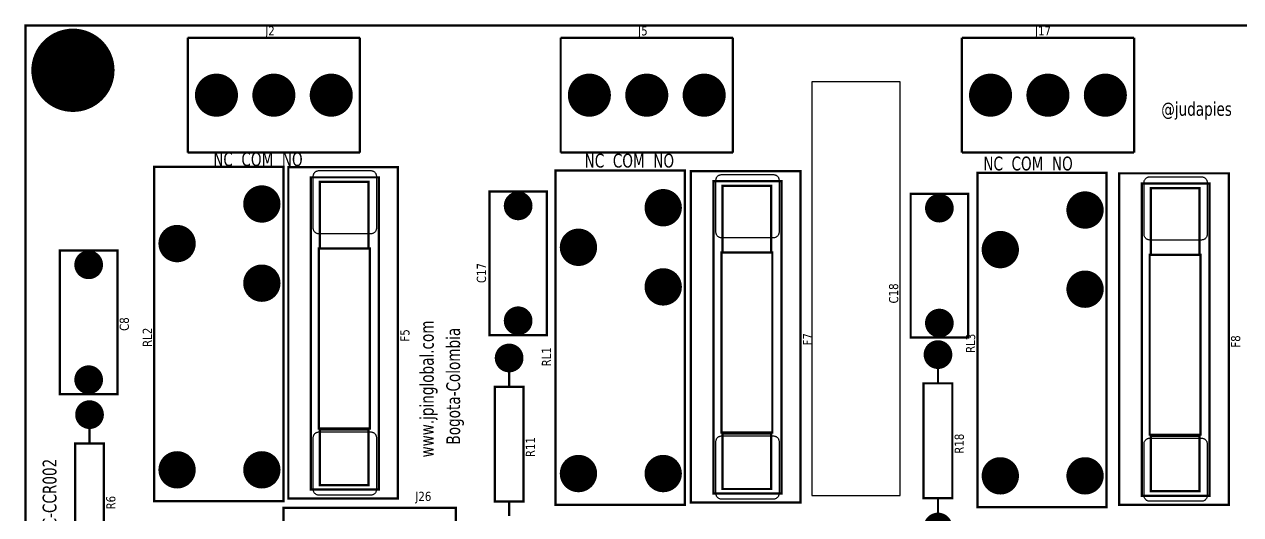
# Model space of a CAD drawing. Header units: millimetres. Extents: x 124 to 302, y 105 to 223.
# Drawn here: x 295.254 to 299.492, y 221.765 to 223.471 of the extents above; entities that cross this region are included whole.
import ezdxf

# ---------------------------------------------------------------- set-up
doc = ezdxf.new("R2010")
doc.units = ezdxf.units.MM
doc.layers.add('DESC', color=250, linetype='Continuous')
doc.styles.get("Standard").update_dxf_attribs({"font": 'tahoma.ttf'})

# ---------------------------------------------------------------- blocks, each defined once
blk = doc.blocks.new('EPAD')
at = {"const_width": 0.5}
blk.add_lwpolyline([(-0.25, 0, 1), (0.25, 0, 1)], format="xyb", close=True, dxfattribs=at)
blk = doc.blocks.new('PCB_CamaraClimatica')
at = {"const_width": 0.008}
for points in [[(147.0389, 110.574), (153.4499, 110.574), (153.4499, 115.4463), (147.0389, 115.4463), (147.0389, 110.574)], [(147.0389, 110.574), (153.4499, 110.574), (153.4499, 115.4463), (147.0389, 115.4463), (147.0389, 110.574)], [(147.0389, 110.574), (153.4499, 110.574), (153.4499, 115.4463), (147.0389, 115.4463), (147.0389, 110.574)], [(147.6042, 115.4039), (147.6042, 115.0039)], [(148.2042, 115.4039), (147.6042, 115.4039)], [(147.6042, 115.4039), (147.6042, 115.0039)], [(148.2042, 115.4039), (147.6042, 115.4039)], [(147.6042, 115.4039), (147.6042, 115.0039)], [(148.2042, 115.4039), (147.6042, 115.4039)], [(148.2042, 115.4039), (148.2042, 115.0039)], [(148.2042, 115.4039), (148.2042, 115.0039)], [(148.2042, 115.4039), (148.2042, 115.0039)], [(148.9034, 115.4039), (148.9034, 115.0039)], [(149.5034, 115.4039), (148.9034, 115.4039)], [(148.9034, 115.4039), (148.9034, 115.0039)], [(149.5034, 115.4039), (148.9034, 115.4039)], [(148.9034, 115.4039), (148.9034, 115.0039)], [(149.5034, 115.4039), (148.9034, 115.4039)], [(149.5034, 115.4039), (149.5034, 115.0039)], [(149.5034, 115.4039), (149.5034, 115.0039)], [(149.5034, 115.4039), (149.5034, 115.0039)], [(150.3011, 115.4039), (150.3011, 115.0039)], [(150.9011, 115.4039), (150.3011, 115.4039)], [(150.3011, 115.4039), (150.3011, 115.0039)], [(150.9011, 115.4039), (150.3011, 115.4039)], [(150.3011, 115.4039), (150.3011, 115.0039)], [(150.9011, 115.4039), (150.3011, 115.4039)], [(150.9011, 115.4039), (150.9011, 115.0039)], [(150.9011, 115.4039), (150.9011, 115.0039)], [(150.9011, 115.4039), (150.9011, 115.0039)], [(147.6042, 115.0039), (148.2042, 115.0039)], [(147.6042, 115.0039), (148.2042, 115.0039)], [(147.6042, 115.0039), (148.2042, 115.0039)], [(148.9034, 115.0039), (149.5034, 115.0039)], [(148.9034, 115.0039), (149.5034, 115.0039)], [(148.9034, 115.0039), (149.5034, 115.0039)], [(150.3011, 115.0039), (150.9011, 115.0039)], [(150.3011, 115.0039), (150.9011, 115.0039)], [(150.3011, 115.0039), (150.9011, 115.0039)], [(147.4874, 113.7912), (147.9374, 113.7912), (147.9374, 114.9544), (147.4874, 114.9544), (147.4874, 113.7912)], [(147.4874, 113.7912), (147.9374, 113.7912), (147.9374, 114.9544), (147.4874, 114.9544), (147.4874, 113.7912)], [(147.4874, 113.7912), (147.9374, 113.7912), (147.9374, 114.9544), (147.4874, 114.9544), (147.4874, 113.7912)], [(147.9546, 113.7998), (148.3365, 113.7998), (148.3365, 114.9533), (147.9546, 114.9533), (147.9546, 113.7998)], [(147.9546, 113.7998), (148.3365, 113.7998), (148.3365, 114.9533), (147.9546, 114.9533), (147.9546, 113.7998)], [(147.9546, 113.7998), (148.3365, 113.7998), (148.3365, 114.9533), (147.9546, 114.9533), (147.9546, 113.7998)], [(148.8857, 113.7783), (149.3357, 113.7783), (149.3357, 114.9415), (148.8857, 114.9415), (148.8857, 113.7783)], [(148.8857, 113.7783), (149.3357, 113.7783), (149.3357, 114.9415), (148.8857, 114.9415), (148.8857, 113.7783)], [(148.8857, 113.7783), (149.3357, 113.7783), (149.3357, 114.9415), (148.8857, 114.9415), (148.8857, 113.7783)], [(149.3574, 113.786), (149.7393, 113.786), (149.7393, 114.9396), (149.3574, 114.9396), (149.3574, 113.786)], [(149.3574, 113.786), (149.7393, 113.786), (149.7393, 114.9396), (149.3574, 114.9396), (149.3574, 113.786)], [(149.3574, 113.786), (149.7393, 113.786), (149.7393, 114.9396), (149.3574, 114.9396), (149.3574, 113.786)], [(150.3554, 113.7703), (150.8054, 113.7703), (150.8054, 114.9335), (150.3554, 114.9335), (150.3554, 113.7703)], [(150.3554, 113.7703), (150.8054, 113.7703), (150.8054, 114.9335), (150.3554, 114.9335), (150.3554, 113.7703)], [(150.3554, 113.7703), (150.8054, 113.7703), (150.8054, 114.9335), (150.3554, 114.9335), (150.3554, 113.7703)], [(150.8492, 113.7783), (151.2311, 113.7783), (151.2311, 114.9319), (150.8492, 114.9319), (150.8492, 113.7783)], [(150.8492, 113.7783), (151.2311, 113.7783), (151.2311, 114.9319), (150.8492, 114.9319), (150.8492, 113.7783)], [(150.8492, 113.7783), (151.2311, 113.7783), (151.2311, 114.9319), (150.8492, 114.9319), (150.8492, 113.7783)], [(148.0333, 113.8313), (148.2696, 113.8313), (148.2696, 114.9179), (148.0333, 114.9179), (148.0333, 113.8313)], [(148.0333, 113.8313), (148.2696, 113.8313), (148.2696, 114.9179), (148.0333, 114.9179), (148.0333, 113.8313)], [(148.0333, 113.8313), (148.2696, 113.8313), (148.2696, 114.9179), (148.0333, 114.9179), (148.0333, 113.8313)], [(148.0648, 114.6699), (148.2341, 114.6699), (148.2341, 114.9021), (148.0648, 114.9021), (148.0648, 114.6699)], [(148.0648, 114.6699), (148.2341, 114.6699), (148.2341, 114.9021), (148.0648, 114.9021), (148.0648, 114.6699)], [(148.0648, 114.6699), (148.2341, 114.6699), (148.2341, 114.9021), (148.0648, 114.9021), (148.0648, 114.6699)], [(149.4362, 113.8175), (149.6724, 113.8175), (149.6724, 114.9041), (149.4362, 114.9041), (149.4362, 113.8175)], [(149.4362, 113.8175), (149.6724, 113.8175), (149.6724, 114.9041), (149.4362, 114.9041), (149.4362, 113.8175)], [(149.4362, 113.8175), (149.6724, 113.8175), (149.6724, 114.9041), (149.4362, 114.9041), (149.4362, 113.8175)], [(149.4676, 114.6561), (149.6369, 114.6561), (149.6369, 114.8884), (149.4676, 114.8884), (149.4676, 114.6561)], [(149.4676, 114.6561), (149.6369, 114.6561), (149.6369, 114.8884), (149.4676, 114.8884), (149.4676, 114.6561)], [(149.4676, 114.6561), (149.6369, 114.6561), (149.6369, 114.8884), (149.4676, 114.8884), (149.4676, 114.6561)], [(150.9279, 113.8098), (151.1642, 113.8098), (151.1642, 114.8964), (150.9279, 114.8964), (150.9279, 113.8098)], [(150.9279, 113.8098), (151.1642, 113.8098), (151.1642, 114.8964), (150.9279, 114.8964), (150.9279, 113.8098)], [(150.9279, 113.8098), (151.1642, 113.8098), (151.1642, 114.8964), (150.9279, 114.8964), (150.9279, 113.8098)], [(150.9594, 114.6484), (151.1287, 114.6484), (151.1287, 114.8807), (150.9594, 114.8807), (150.9594, 114.6484)], [(150.9594, 114.6484), (151.1287, 114.6484), (151.1287, 114.8807), (150.9594, 114.8807), (150.9594, 114.6484)], [(150.9594, 114.6484), (151.1287, 114.6484), (151.1287, 114.8807), (150.9594, 114.8807), (150.9594, 114.6484)], [(148.6553, 114.3687), (148.8553, 114.3687), (148.8553, 114.8687), (148.6553, 114.8687), (148.6553, 114.3687)], [(148.6553, 114.3687), (148.8553, 114.3687), (148.8553, 114.8687), (148.6553, 114.8687), (148.6553, 114.3687)], [(148.6553, 114.3687), (148.8553, 114.3687), (148.8553, 114.8687), (148.6553, 114.8687), (148.6553, 114.3687)], [(150.1228, 114.3607), (150.3228, 114.3607), (150.3228, 114.8607), (150.1228, 114.8607), (150.1228, 114.3607)], [(150.1228, 114.3607), (150.3228, 114.3607), (150.3228, 114.8607), (150.1228, 114.8607), (150.1228, 114.3607)], [(150.1228, 114.3607), (150.3228, 114.3607), (150.3228, 114.8607), (150.1228, 114.8607), (150.1228, 114.3607)], [(148.0609, 114.0439), (148.2381, 114.0439), (148.2381, 114.6699), (148.0609, 114.6699), (148.0609, 114.0439)], [(148.0609, 114.0439), (148.2381, 114.0439), (148.2381, 114.6699), (148.0609, 114.6699), (148.0609, 114.0439)], [(148.0609, 114.0439), (148.2381, 114.0439), (148.2381, 114.6699), (148.0609, 114.6699), (148.0609, 114.0439)], [(147.159, 114.1636), (147.359, 114.1636), (147.359, 114.6636), (147.159, 114.6636), (147.159, 114.1636)], [(147.159, 114.1636), (147.359, 114.1636), (147.359, 114.6636), (147.159, 114.6636), (147.159, 114.1636)], [(147.159, 114.1636), (147.359, 114.1636), (147.359, 114.6636), (147.159, 114.6636), (147.159, 114.1636)], [(149.4637, 114.0301), (149.6409, 114.0301), (149.6409, 114.6561), (149.4637, 114.6561), (149.4637, 114.0301)], [(149.4637, 114.0301), (149.6409, 114.0301), (149.6409, 114.6561), (149.4637, 114.6561), (149.4637, 114.0301)], [(149.4637, 114.0301), (149.6409, 114.0301), (149.6409, 114.6561), (149.4637, 114.6561), (149.4637, 114.0301)], [(150.9555, 114.0224), (151.1327, 114.0224), (151.1327, 114.6484), (150.9555, 114.6484), (150.9555, 114.0224)], [(150.9555, 114.0224), (151.1327, 114.0224), (151.1327, 114.6484), (150.9555, 114.6484), (150.9555, 114.0224)], [(150.9555, 114.0224), (151.1327, 114.0224), (151.1327, 114.6484), (150.9555, 114.6484), (150.9555, 114.0224)], [(150.218, 114.251), (150.218, 114.201)], [(150.218, 114.251), (150.218, 114.201)], [(150.218, 114.251), (150.218, 114.201)], [(148.7239, 114.2393), (148.7239, 114.1893)], [(148.7239, 114.2393), (148.7239, 114.1893)], [(148.7239, 114.2393), (148.7239, 114.1893)], [(148.6739, 113.7893), (148.7739, 113.7893), (148.7739, 114.1893), (148.6739, 114.1893), (148.6739, 113.7893)], [(148.6739, 113.7893), (148.7739, 113.7893), (148.7739, 114.1893), (148.6739, 114.1893), (148.6739, 113.7893)], [(148.6739, 113.7893), (148.7739, 113.7893), (148.7739, 114.1893), (148.6739, 114.1893), (148.6739, 113.7893)], [(150.168, 113.801), (150.268, 113.801), (150.268, 114.201), (150.168, 114.201), (150.168, 113.801)], [(150.168, 113.801), (150.268, 113.801), (150.268, 114.201), (150.168, 114.201), (150.168, 113.801)], [(150.168, 113.801), (150.268, 113.801), (150.268, 114.201), (150.168, 114.201), (150.168, 113.801)], [(147.262, 114.0421), (147.262, 113.9921)], [(147.262, 114.0421), (147.262, 113.9921)], [(147.262, 114.0421), (147.262, 113.9921)], [(148.0648, 113.847), (148.2341, 113.847), (148.2341, 114.0399), (148.0648, 114.0399), (148.0648, 113.847)], [(148.0648, 113.847), (148.2341, 113.847), (148.2341, 114.0399), (148.0648, 114.0399), (148.0648, 113.847)], [(148.0648, 113.847), (148.2341, 113.847), (148.2341, 114.0399), (148.0648, 114.0399), (148.0648, 113.847)], [(147.212, 113.5921), (147.312, 113.5921), (147.312, 113.9921), (147.212, 113.9921), (147.212, 113.5921)], [(147.212, 113.5921), (147.312, 113.5921), (147.312, 113.9921), (147.212, 113.9921), (147.212, 113.5921)], [(147.212, 113.5921), (147.312, 113.5921), (147.312, 113.9921), (147.212, 113.9921), (147.212, 113.5921)], [(149.4676, 113.8333), (149.6369, 113.8333), (149.6369, 114.0262), (149.4676, 114.0262), (149.4676, 113.8333)], [(149.4676, 113.8333), (149.6369, 113.8333), (149.6369, 114.0262), (149.4676, 114.0262), (149.4676, 113.8333)], [(149.4676, 113.8333), (149.6369, 113.8333), (149.6369, 114.0262), (149.4676, 114.0262), (149.4676, 113.8333)], [(150.9594, 113.8256), (151.1287, 113.8256), (151.1287, 114.0185), (150.9594, 114.0185), (150.9594, 113.8256)], [(150.9594, 113.8256), (151.1287, 113.8256), (151.1287, 114.0185), (150.9594, 114.0185), (150.9594, 113.8256)], [(150.9594, 113.8256), (151.1287, 113.8256), (151.1287, 114.0185), (150.9594, 114.0185), (150.9594, 113.8256)], [(148.7239, 113.7893), (148.7239, 113.7393)], [(148.7239, 113.7893), (148.7239, 113.7393)], [(148.7239, 113.7893), (148.7239, 113.7393)], [(150.218, 113.801), (150.218, 113.751)], [(150.218, 113.801), (150.218, 113.751)], [(150.218, 113.801), (150.218, 113.751)], [(147.9383, 113.5176), (148.5383, 113.5176), (148.5383, 113.7676), (147.9383, 113.7676), (147.9383, 113.5176)], [(147.9383, 113.5176), (148.5383, 113.5176), (148.5383, 113.7676), (147.9383, 113.7676), (147.9383, 113.5176)], [(147.9383, 113.5176), (148.5383, 113.5176), (148.5383, 113.7676), (147.9383, 113.7676), (147.9383, 113.5176)]]:
    blk.add_lwpolyline(points, dxfattribs=at)
blk.add_lwpolyline([(150.0862, 113.8105), (150.0862, 115.2508), (149.7783, 115.2508), (149.7783, 113.8105), (150.0862, 113.8105)])
for points in [[(148.2615, 114.9213), (148.2615, 114.7413), (148.2614, 114.7392), (148.2611, 114.7372), (148.2606, 114.7352), (148.2599, 114.7334), (148.2591, 114.7316), (148.2581, 114.73), (148.257, 114.7285), (148.2557, 114.727), (148.2543, 114.7258), (148.2527, 114.7246), (148.2511, 114.7236), (148.2493, 114.7228), (148.2475, 114.7221), (148.2455, 114.7217), (148.2435, 114.7214), (148.2415, 114.7213), (148.0615, 114.7213), (148.0594, 114.7214), (148.0574, 114.7217), (148.0554, 114.7221), (148.0536, 114.7228), (148.0518, 114.7236), (148.0502, 114.7246), (148.0487, 114.7258), (148.0472, 114.727), (148.046, 114.7285), (148.0448, 114.73), (148.0438, 114.7316), (148.043, 114.7334), (148.0423, 114.7352), (148.0419, 114.7372), (148.0416, 114.7392), (148.0415, 114.7413), (148.0415, 114.9213), (148.0416, 114.9233), (148.0419, 114.9254), (148.0423, 114.9273), (148.043, 114.9291), (148.0438, 114.9309), (148.0448, 114.9325), (148.046, 114.9341), (148.0472, 114.9355), (148.0487, 114.9368), (148.0502, 114.9379), (148.0518, 114.9389), (148.0536, 114.9397), (148.0554, 114.9404), (148.0574, 114.9409), (148.0594, 114.9412), (148.0615, 114.9413), (148.2415, 114.9413), (148.2435, 114.9412), (148.2455, 114.9409), (148.2475, 114.9404), (148.2493, 114.9397), (148.2511, 114.9389), (148.2527, 114.9379), (148.2543, 114.9368), (148.2557, 114.9355), (148.257, 114.9341), (148.2581, 114.9325), (148.2591, 114.9309), (148.2599, 114.9291), (148.2606, 114.9273), (148.2611, 114.9254), (148.2614, 114.9233), (148.2615, 114.9213)], [(149.6643, 114.9075), (149.6643, 114.7275), (149.6642, 114.7254), (149.6639, 114.7234), (149.6634, 114.7215), (149.6627, 114.7196), (149.6619, 114.7179), (149.6609, 114.7162), (149.6598, 114.7147), (149.6585, 114.7133), (149.6571, 114.712), (149.6555, 114.7109), (149.6539, 114.7099), (149.6521, 114.7091), (149.6503, 114.7084), (149.6484, 114.7079), (149.6463, 114.7076), (149.6443, 114.7075), (149.4643, 114.7075), (149.4622, 114.7076), (149.4602, 114.7079), (149.4582, 114.7084), (149.4564, 114.7091), (149.4546, 114.7099), (149.453, 114.7109), (149.4515, 114.712), (149.45, 114.7133), (149.4488, 114.7147), (149.4476, 114.7162), (149.4466, 114.7179), (149.4458, 114.7196), (149.4451, 114.7215), (149.4447, 114.7234), (149.4444, 114.7254), (149.4443, 114.7275), (149.4443, 114.9075), (149.4444, 114.9096), (149.4447, 114.9116), (149.4451, 114.9135), (149.4458, 114.9154), (149.4466, 114.9171), (149.4476, 114.9188), (149.4488, 114.9203), (149.45, 114.9217), (149.4515, 114.923), (149.453, 114.9242), (149.4546, 114.9251), (149.4564, 114.926), (149.4582, 114.9266), (149.4602, 114.9271), (149.4622, 114.9274), (149.4643, 114.9275), (149.6443, 114.9275), (149.6463, 114.9274), (149.6484, 114.9271), (149.6503, 114.9266), (149.6521, 114.926), (149.6539, 114.9251), (149.6555, 114.9242), (149.6571, 114.923), (149.6585, 114.9217), (149.6598, 114.9203), (149.6609, 114.9188), (149.6619, 114.9171), (149.6627, 114.9154), (149.6634, 114.9135), (149.6639, 114.9116), (149.6642, 114.9096), (149.6643, 114.9075)], [(151.156, 114.8998), (151.156, 114.7198), (151.1559, 114.7178), (151.1557, 114.7157), (151.1552, 114.7138), (151.1545, 114.712), (151.1537, 114.7102), (151.1527, 114.7086), (151.1515, 114.707), (151.1503, 114.7056), (151.1489, 114.7043), (151.1473, 114.7032), (151.1457, 114.7022), (151.1439, 114.7014), (151.1421, 114.7007), (151.1401, 114.7002), (151.1381, 114.6999), (151.136, 114.6998), (150.956, 114.6998), (150.954, 114.6999), (150.952, 114.7002), (150.95, 114.7007), (150.9482, 114.7014), (150.9464, 114.7022), (150.9448, 114.7032), (150.9432, 114.7043), (150.9418, 114.7056), (150.9405, 114.707), (150.9394, 114.7086), (150.9384, 114.7102), (150.9376, 114.712), (150.9369, 114.7138), (150.9364, 114.7157), (150.9361, 114.7178), (150.936, 114.7198), (150.936, 114.8998), (150.9361, 114.9019), (150.9364, 114.9039), (150.9369, 114.9059), (150.9376, 114.9077), (150.9384, 114.9095), (150.9394, 114.9111), (150.9405, 114.9126), (150.9418, 114.9141), (150.9432, 114.9153), (150.9448, 114.9165), (150.9464, 114.9175), (150.9482, 114.9183), (150.95, 114.919), (150.952, 114.9194), (150.954, 114.9197), (150.956, 114.9198), (151.136, 114.9198), (151.1381, 114.9197), (151.1401, 114.9194), (151.1421, 114.919), (151.1439, 114.9183), (151.1457, 114.9175), (151.1473, 114.9165), (151.1489, 114.9153), (151.1503, 114.9141), (151.1515, 114.9126), (151.1527, 114.9111), (151.1537, 114.9095), (151.1545, 114.9077), (151.1552, 114.9059), (151.1557, 114.9039), (151.1559, 114.9019), (151.156, 114.8998)], [(148.2615, 114.0118), (148.2615, 113.8318), (148.2614, 113.8297), (148.2611, 113.8277), (148.2606, 113.8258), (148.2599, 113.8239), (148.2591, 113.8222), (148.2581, 113.8205), (148.257, 113.819), (148.2557, 113.8176), (148.2543, 113.8163), (148.2527, 113.8152), (148.2511, 113.8142), (148.2493, 113.8134), (148.2475, 113.8127), (148.2455, 113.8122), (148.2435, 113.8119), (148.2415, 113.8118), (148.0615, 113.8118), (148.0594, 113.8119), (148.0574, 113.8122), (148.0554, 113.8127), (148.0536, 113.8134), (148.0518, 113.8142), (148.0502, 113.8152), (148.0487, 113.8163), (148.0472, 113.8176), (148.046, 113.819), (148.0448, 113.8205), (148.0438, 113.8222), (148.043, 113.8239), (148.0423, 113.8258), (148.0419, 113.8277), (148.0416, 113.8297), (148.0415, 113.8318), (148.0415, 114.0118), (148.0416, 114.0139), (148.0419, 114.0159), (148.0423, 114.0178), (148.043, 114.0197), (148.0438, 114.0214), (148.0448, 114.0231), (148.046, 114.0246), (148.0472, 114.026), (148.0487, 114.0273), (148.0502, 114.0285), (148.0518, 114.0294), (148.0536, 114.0303), (148.0554, 114.0309), (148.0574, 114.0314), (148.0594, 114.0317), (148.0615, 114.0318), (148.2415, 114.0318), (148.2435, 114.0317), (148.2455, 114.0314), (148.2475, 114.0309), (148.2493, 114.0303), (148.2511, 114.0294), (148.2527, 114.0285), (148.2543, 114.0273), (148.2557, 114.026), (148.257, 114.0246), (148.2581, 114.0231), (148.2591, 114.0214), (148.2599, 114.0197), (148.2606, 114.0178), (148.2611, 114.0159), (148.2614, 114.0139), (148.2615, 114.0118)], [(149.6643, 113.9981), (149.6643, 113.8181), (149.6642, 113.816), (149.6639, 113.814), (149.6634, 113.812), (149.6627, 113.8102), (149.6619, 113.8084), (149.6609, 113.8068), (149.6598, 113.8053), (149.6585, 113.8039), (149.6571, 113.8026), (149.6555, 113.8014), (149.6539, 113.8004), (149.6521, 113.7996), (149.6503, 113.799), (149.6484, 113.7985), (149.6463, 113.7982), (149.6443, 113.7981), (149.4643, 113.7981), (149.4622, 113.7982), (149.4602, 113.7985), (149.4582, 113.799), (149.4564, 113.7996), (149.4546, 113.8004), (149.453, 113.8014), (149.4515, 113.8026), (149.45, 113.8039), (149.4488, 113.8053), (149.4476, 113.8068), (149.4466, 113.8084), (149.4458, 113.8102), (149.4451, 113.812), (149.4447, 113.814), (149.4444, 113.816), (149.4443, 113.8181), (149.4443, 113.9981), (149.4444, 114.0001), (149.4447, 114.0022), (149.4451, 114.0041), (149.4458, 114.0059), (149.4466, 114.0077), (149.4476, 114.0093), (149.4488, 114.0109), (149.45, 114.0123), (149.4515, 114.0136), (149.453, 114.0147), (149.4546, 114.0157), (149.4564, 114.0165), (149.4582, 114.0172), (149.4602, 114.0177), (149.4622, 114.018), (149.4643, 114.0181), (149.6443, 114.0181), (149.6463, 114.018), (149.6484, 114.0177), (149.6503, 114.0172), (149.6521, 114.0165), (149.6539, 114.0157), (149.6555, 114.0147), (149.6571, 114.0136), (149.6585, 114.0123), (149.6598, 114.0109), (149.6609, 114.0093), (149.6619, 114.0077), (149.6627, 114.0059), (149.6634, 114.0041), (149.6639, 114.0022), (149.6642, 114.0001), (149.6643, 113.9981)], [(151.156, 113.9904), (151.156, 113.8104), (151.1559, 113.8083), (151.1557, 113.8063), (151.1552, 113.8044), (151.1545, 113.8025), (151.1537, 113.8008), (151.1527, 113.7991), (151.1515, 113.7976), (151.1503, 113.7962), (151.1489, 113.7949), (151.1473, 113.7937), (151.1457, 113.7928), (151.1439, 113.7919), (151.1421, 113.7913), (151.1401, 113.7908), (151.1381, 113.7905), (151.136, 113.7904), (150.956, 113.7904), (150.954, 113.7905), (150.952, 113.7908), (150.95, 113.7913), (150.9482, 113.7919), (150.9464, 113.7928), (150.9448, 113.7937), (150.9432, 113.7949), (150.9418, 113.7962), (150.9405, 113.7976), (150.9394, 113.7991), (150.9384, 113.8008), (150.9376, 113.8025), (150.9369, 113.8044), (150.9364, 113.8063), (150.9361, 113.8083), (150.936, 113.8104), (150.936, 113.9904), (150.9361, 113.9925), (150.9364, 113.9945), (150.9369, 113.9964), (150.9376, 113.9983), (150.9384, 114), (150.9394, 114.0017), (150.9405, 114.0032), (150.9418, 114.0046), (150.9432, 114.0059), (150.9448, 114.007), (150.9464, 114.008), (150.9482, 114.0088), (150.95, 114.0095), (150.952, 114.01), (150.954, 114.0103), (150.956, 114.0104), (151.136, 114.0104), (151.1381, 114.0103), (151.1401, 114.01), (151.1421, 114.0095), (151.1439, 114.0088), (151.1457, 114.008), (151.1473, 114.007), (151.1489, 114.0059), (151.1503, 114.0046), (151.1515, 114.0032), (151.1527, 114.0017), (151.1537, 114), (151.1545, 113.9983), (151.1552, 113.9964), (151.1557, 113.9945), (151.1559, 113.9925), (151.156, 113.9904)]]:
    blk.add_lwpolyline(points, close=True)
for p, xscale, yscale in [((147.2042, 115.2905), 0.29, 0.29), ((147.7042, 115.2039), 0.15, 0.15), ((147.9042, 115.2039), 0.15, 0.15), ((148.1042, 115.2039), 0.15, 0.15), ((149.0034, 115.2039), 0.15, 0.15), ((149.2034, 115.2039), 0.15, 0.15), ((149.4034, 115.2039), 0.15, 0.15), ((150.4011, 115.2039), 0.15, 0.15), ((150.6011, 115.2039), 0.15, 0.15), ((150.8011, 115.2039), 0.15, 0.15), ((147.8624, 114.8252), 0.13, 0.13), ((148.7553, 114.8187), 0.1, 0.1), ((149.2607, 114.8122), 0.13, 0.13), ((150.2228, 114.8107), 0.1, 0.1), ((150.7304, 114.8042), 0.13, 0.13), ((147.5671, 114.6874), 0.13, 0.13), ((148.9654, 114.6745), 0.13, 0.13), ((150.4351, 114.6665), 0.13, 0.13), ((147.259, 114.6136), 0.1, 0.1), ((147.8624, 114.5496), 0.13, 0.13), ((149.2607, 114.5367), 0.13, 0.13), ((150.7304, 114.5287), 0.13, 0.13), ((148.7553, 114.4187), 0.1, 0.1), ((150.2228, 114.4107), 0.1, 0.1), ((148.7239, 114.2893), 0.1, 0.1), ((150.218, 114.301), 0.1, 0.1), ((147.259, 114.2136), 0.1, 0.1), ((147.262, 114.0921), 0.1, 0.1), ((147.5671, 113.9), 0.13, 0.13), ((147.8624, 113.9), 0.13, 0.13), ((148.9654, 113.8871), 0.13, 0.13), ((149.2607, 113.8871), 0.13, 0.13), ((150.4351, 113.8791), 0.13, 0.13), ((150.7304, 113.8791), 0.13, 0.13), ((150.218, 113.701), 0.1, 0.1)]:
    blk.add_blockref('EPAD', p, dxfattribs=dict(xscale=xscale, yscale=yscale))
for s, height, width, p in [('J2', 0.032, 0.9375, (147.8742, 115.4119)), ('J2', 0.032, 0.9375, (147.8742, 115.4119)), ('J2', 0.032, 0.9375, (147.8742, 115.4119)), ('J5', 0.032, 0.9375, (149.1734, 115.4119)), ('J5', 0.032, 0.9375, (149.1734, 115.4119)), ('J5', 0.032, 0.9375, (149.1734, 115.4119)), ('J17', 0.032, 0.9375, (150.5561, 115.4119)), ('J17', 0.032, 0.9375, (150.5561, 115.4119)), ('J17', 0.032, 0.9375, (150.5561, 115.4119)), ('@judapies', 0.048, 0.833333, (150.996, 115.1321)), ('@judapies', 0.048, 0.833333, (150.996, 115.1321)), ('@judapies', 0.048, 0.833333, (150.996, 115.1321)), ('NC  COM  NO', 0.048, 0.833333, (147.693, 114.9571)), ('NC  COM  NO', 0.048, 0.833333, (147.693, 114.9571)), ('NC  COM  NO', 0.048, 0.833333, (147.693, 114.9571)), ('NC  COM  NO', 0.048, 0.833333, (148.987, 114.9521)), ('NC  COM  NO', 0.048, 0.833333, (148.987, 114.9521)), ('NC  COM  NO', 0.048, 0.833333, (148.987, 114.9521)), ('NC  COM  NO', 0.048, 0.833333, (150.376, 114.9421)), ('NC  COM  NO', 0.048, 0.833333, (150.376, 114.9421)), ('NC  COM  NO', 0.048, 0.833333, (150.376, 114.9421)), ('J26', 0.032, 0.9375, (148.3973, 113.7916)), ('J26', 0.032, 0.9375, (148.3973, 113.7916)), ('J26', 0.032, 0.9375, (148.3973, 113.7916))]:
    blk.add_text(s, height=height, dxfattribs=dict(width=width)).set_placement(p)
for s, height, width, p in [('C17', 0.032, 0.9375, (148.6433, 114.55)), ('C17', 0.032, 0.9375, (148.6433, 114.55)), ('C17', 0.032, 0.9375, (148.6433, 114.55)), ('C18', 0.032, 0.9375, (150.0793, 114.479)), ('C18', 0.032, 0.9375, (150.0793, 114.479)), ('C18', 0.032, 0.9375, (150.0793, 114.479)), ('C8', 0.032, 0.9375, (147.399, 114.3836)), ('C8', 0.032, 0.9375, (147.399, 114.3836)), ('C8', 0.032, 0.9375, (147.399, 114.3836)), ('RL2', 0.032, 0.9375, (147.4794, 114.3278)), ('RL2', 0.032, 0.9375, (147.4794, 114.3278)), ('RL2', 0.032, 0.9375, (147.4794, 114.3278)), ('F5', 0.032, 0.9375, (148.3765, 114.3465)), ('F5', 0.032, 0.9375, (148.3765, 114.3465)), ('F5', 0.032, 0.9375, (148.3765, 114.3465)), ('www.jpinglobal.com', 0.048, 0.833333, (148.461, 113.9431)), ('www.jpinglobal.com', 0.048, 0.833333, (148.461, 113.9431)), ('www.jpinglobal.com', 0.048, 0.833333, (148.461, 113.9431)), ('Bogota-Colombia', 0.048, 0.833333, (148.553, 113.9881)), ('Bogota-Colombia', 0.048, 0.833333, (148.553, 113.9881)), ('Bogota-Colombia', 0.048, 0.833333, (148.553, 113.9881)), ('F7', 0.032, 0.9375, (149.7793, 114.3328)), ('F7', 0.032, 0.9375, (149.7793, 114.3328)), ('F7', 0.032, 0.9375, (149.7793, 114.3328)), ('RL3', 0.032, 0.9375, (150.3474, 114.3069)), ('RL3', 0.032, 0.9375, (150.3474, 114.3069)), ('RL3', 0.032, 0.9375, (150.3474, 114.3069)), ('F8', 0.032, 0.9375, (151.2711, 114.3251)), ('F8', 0.032, 0.9375, (151.2711, 114.3251)), ('F8', 0.032, 0.9375, (151.2711, 114.3251)), ('RL1', 0.032, 0.9375, (148.8698, 114.2598)), ('RL1', 0.032, 0.9375, (148.8698, 114.2598)), ('RL1', 0.032, 0.9375, (148.8698, 114.2598)), ('R11', 0.032, 0.9375, (148.8139, 113.9443)), ('R11', 0.032, 0.9375, (148.8139, 113.9443)), ('R11', 0.032, 0.9375, (148.8139, 113.9443)), ('R18', 0.032, 0.9375, (150.308, 113.956)), ('R18', 0.032, 0.9375, (150.308, 113.956)), ('R18', 0.032, 0.9375, (150.308, 113.956)), ('DIELEC-PIC-CCR002', 0.048, 0.833333, (147.1467, 113.4712)), ('DIELEC-PIC-CCR002', 0.048, 0.833333, (147.1467, 113.4712)), ('DIELEC-PIC-CCR002', 0.048, 0.833333, (147.1467, 113.4712)), ('R6', 0.032, 0.9375, (147.352, 113.7621)), ('R6', 0.032, 0.9375, (147.352, 113.7621)), ('R6', 0.032, 0.9375, (147.352, 113.7621))]:
    blk.add_text(s, height=height, rotation=90, dxfattribs=dict(width=width)).set_placement(p)

msp = doc.modelspace()

# ---------------------------------------------------------------- block references
at = {"layer": 'DESC'}
msp.add_blockref('PCB_CamaraClimatica', (148.219, 108.0207), dxfattribs=at)

doc.saveas('drawing.dxf')
